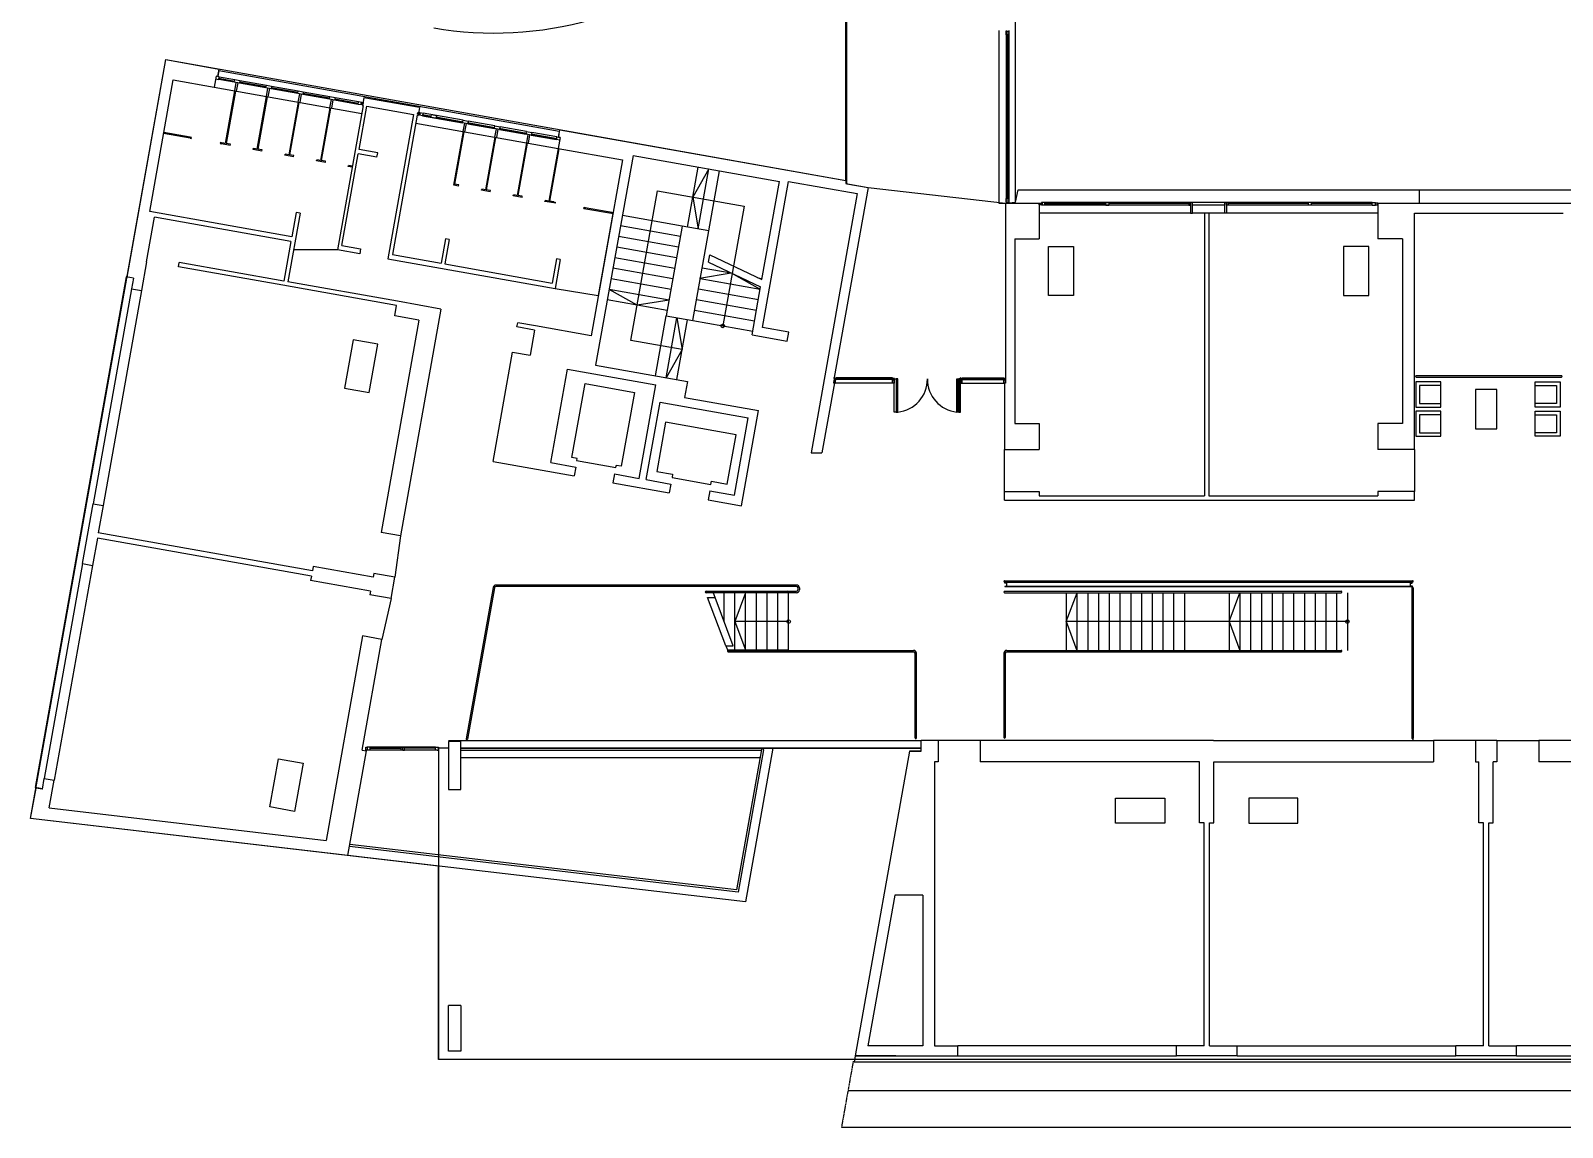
# Model space of a CAD drawing. Header units: millimetres. Extents: x -1314 to 8218, y -433 to 5637.
# Drawn here: x -1184 to 3093, y -213 to 2851 of the extents above; entities that cross this region are included whole.
import ezdxf

# ---------------------------------------------------------------- set-up
doc = ezdxf.new("R2010")
doc.units = ezdxf.units.MM
doc.header["$LTSCALE"] = 0.5
doc.linetypes.add('HIDDEN', pattern=[0.375, 0.25, -0.125])
doc.linetypes.add('HIDDEN2', pattern=[4.7625, 3.175, -1.5875])
for name, color, linetype in [('A_DOOR', 1, 'Continuous'), ('A_FURN', 8, 'Continuous'), ('A_GENR_LIFT', 1, 'Continuous'), ('A_HIDN_UP', 1, 'HIDDEN2'), ('A_LINE_LT', 8, 'Continuous'), ('A_MCUT_AL', 1, 'Continuous'), ('A_MCUT_GLAS', 1, 'Continuous'), ('A_MCUT_GLASS', 8, 'Continuous'), ('A_MCUT_STEL', 2, 'Continuous'), ('A_OPEN', 1, 'Continuous'), ('A_ROOF', 5, 'Continuous'), ('A_SEEN_LT', 1, 'Continuous'), ('A_SEEN_MD', 3, 'Continuous'), ('A_STRS_RAIL', 1, 'Continuous'), ('A_WALL_CRMC', 1, 'Continuous'), ('A_WALL_GLAS', 1, 'Continuous'), ('A_WALL_PRTN', 2, 'Continuous'), ('A_WALL_STON', 2, 'Continuous'), ('HATCH', 8, 'ZIGZAG')]:
    doc.layers.add(name, color=color, linetype=linetype)
doc.linetypes.add('ZIGZAG', pattern='A,0.00254,-5.08,[131,ltypeshp.shx,S=5.08,R=0,X=-5.08,Y=0],-10.16,[131,ltypeshp.shx,S=5.08,R=180,X=5.08,Y=0],-5.08', length=20.32254)

# ---------------------------------------------------------------- blocks, each defined once
blk = doc.blocks.new('table-t')
at = {"layer": 'A_FURN'}
blk.add_lwpolyline([(0, 70), (137, 70), (137, 0), (0, 0)], close=True, dxfattribs=at)
blk = doc.blocks.new('A$C7B9C5077')
at = {"layer": 'A_WALL_PRTN', "rotation": 90}
blk.add_blockref('table-t', (-4235.3, -4283.3), dxfattribs=at)
blk = doc.blocks.new('A$C465976B4')
at = {"layer": 'A_WALL_PRTN', "xscale": -1}
blk.add_blockref('table-t', (136, 573), dxfattribs=at)
blk = doc.blocks.new('Al-Stud150')
at = {"layer": 'A_MCUT_AL'}
for p, q in [((-12, 5), (-15, 5)), ((-15, 5), (-15, 4.5)), ((-12.5, 4.5), (-15, 4.5)), ((-12.5, 0.5), (-15, 0.5)), ((-15, 0.5), (-15, 0)), ((-12, 0), (-15, 0)), ((-12.5, 3.1), (-13, 3.1)), ((-13, 2.8), (-13, 3.1)), ((-12.5, 2.8), (-13, 2.8)), ((-13, 2.2), (-13, 2.8)), ((-12.5, 2.2), (-13, 2.2)), ((-13, 1.9), (-13, 2.2)), ((-12.5, 1.9), (-13, 1.9)), ((-12.5, 4.5), (-12.5, 0.5)), ((-12.5, 1.9), (-12.5, 3.1)), ((-12.5, 2.8), (-12.5, 2.8)), ((-12.5, 2.2), (-12.5, 2.2)), ((-12, 0), (-12, 5)), ((-12, 2.8), (-11.6, 2.7)), ((-12, 2.2), (-11.6, 2.3)), ((-10, 3.5), (-11.8, 3.5)), ((-11.8, 3), (-11.8, 3.5)), ((-10.5, 3), (-11.8, 3)), ((-11.8, 1.5), (-11.8, 2)), ((-10.5, 2), (-11.8, 2)), ((-10, 1.5), (-11.8, 1.5)), ((-11.6, 2.7), (-11.5, 2.7)), ((-11.6, 2.3), (-11.6, 2.7)), ((-11.6, 2.3), (-11.5, 2.3)), ((-11.5, 2.3), (-11.5, 2.7)), ((-10.5, 3), (-10.5, 2)), ((0, 5), (-10, 5)), ((-10, 1.5), (-10, 5)), ((-10, 1.5), (-10, 0)), ((-10, 0), (0, 0)), ((-9.5, 4.5), (-9.5, 0.5)), ((-0.5, 4.5), (-9.5, 4.5)), ((-9.5, 0.5), (-0.5, 0.5)), ((-0.5, 0.6), (-0.5, 4.5)), ((-0.5, 0.5), (-0.5, 4.5)), ((0, 0), (0, 5))]:
    blk.add_line(p, q, dxfattribs=at)
at = {"layer": 'A_MCUT_AL', "linetype": 'HIDDEN'}
for p, q in [((-12.5, 2.8), (-12, 2.8)), ((-12.5, 2.2), (-12, 2.2))]:
    blk.add_line(p, q, dxfattribs=at)
at = {"layer": 'A_MCUT_AL'}
for points in [[(-12, 3.8), (-12, 5), (-11.8, 5), (-11.8, 4.4), (-11.2, 4.4), (-11.2, 5), (-11, 5), (-10.8, 5), (-10.8, 4.4), (-10.2, 4.4), (-10.2, 5), (-10, 5), (-10, 3.8)], [(-12, 1.2), (-12, 0), (-11.8, 0), (-11.8, 0.6), (-11.2, 0.6), (-11.2, 0), (-11, 0), (-10.8, 0), (-10.8, 0.6), (-10.2, 0.6), (-10.2, 0), (-10, 0), (-10, 1.2)]]:
    blk.add_lwpolyline(points, close=True, dxfattribs=at)
for centre, radius, start, end in [((-12.6, 2.5), 0.509, 140.4059, 219.5941), ((-12.8, 3), 0.198, 130.875, 229.125), ((-12.8, 2), 0.198, 130.875, 229.125)]:
    blk.add_arc(centre, radius, start, end, dxfattribs=at)
blk = doc.blocks.new('amud1')
at = {"layer": 'A_WALL_PRTN'}
for p, q in [((-7.5, 28), (-85, 28)), ((-85, 0), (-85, 28)), ((85, 0), (-85, 0)), ((7.5, 28), (85, 28)), ((85, 0), (85, 28))]:
    blk.add_line(p, q, dxfattribs=at)
blk = doc.blocks.new('chair')
at = {"layer": 'A_FURN'}
for p, q in [((0, 25), (60, 25)), ((60, 25), (60, -25)), ((60, -25), (0, -25))]:
    blk.add_line(p, q, dxfattribs=at)
blk.add_lwpolyline([(0, -35), (0, 35), (70, 35), (70, -35)], close=True, dxfattribs=at)
blk = doc.blocks.new('AL-STUD1')
at = {"layer": 'A_SEEN_LT'}
for p, q in [((0, 0), (9, 0)), ((9, 0), (9, -8)), ((0, -8), (0, 0)), ((0, -8), (9, -8))]:
    blk.add_line(p, q, dxfattribs=at)
blk = doc.blocks.new('north door')
at = {"layer": 'A_WALL_PRTN'}
for p, q in [((4138, 1753), (4138, 1680.5)), ((4206.3, 1753), (4138, 1753)), ((4240, 1680.5), (4138, 1680.5)), ((4240, 1563.6), (4138, 1563.6)), ((4138, 1563.6), (4138, 1551)), ((4240, 1539), (4240, 1563.6))]:
    blk.add_line(p, q, dxfattribs=at)

msp = doc.modelspace()

# ---------------------------------------------------------------- linework, layer by layer
at = {"layer": 'A_DOOR'}
for p, q in [((-326.8, 2238.5), (-449.5, 2238.5)), ((280.6, 2130.3), (401, 2110.6)), ((1535, 1563.6), (1535, 1680.5)), ((2680, 1680.5), (2680, 1563.6)), ((-151.2, 1439.5), (-166.8, 1323.6)), ((-177.3, 1264.3), (-202.8, 1150.1)), ((1467, 868), (1350.1, 868)), ((2849.9, 868), (2733, 868)), ((2910.1, 868), (3027, 868))]:
    msp.add_line(p, q, dxfattribs=at)
for points in [[(1232.5, 1785.2), (1237.5, 1785.2), (1237.5, 1877.9), (1232.5, 1877.9)], [(1232.5, 1787.2), (1235.5, 1787.2), (1235.5, 1875.9), (1232.5, 1875.9)], [(1407.5, 1785.2), (1402.5, 1785.2), (1402.5, 1877.9), (1407.5, 1877.9)], [(1407.5, 1787.2), (1404.5, 1787.2), (1404.5, 1875.9), (1407.5, 1875.9)]]:
    msp.add_lwpolyline(points, dxfattribs=at)
for centre, start, end in [((1227.6, 1877), 276.1471, 0.5521), ((1412.4, 1877), 179.4479, 263.8529)]:
    msp.add_arc(centre, 92.4, start, end, dxfattribs=at)
at = {"layer": 'A_FURN'}
msp.add_lwpolyline([(2850, 1848.5), (2850, 1738.5), (2910, 1738.5), (2910, 1848.5)], close=True, dxfattribs=at)
at = {"layer": 'A_GENR_LIFT'}
for points in [[(341.3, 1649.6), (342.3, 1655.5), (327.5, 1658.1), (364.4, 1864.9), (502.2, 1840.3), (465.4, 1633.7), (450.6, 1636.4), (449.6, 1630.5)], [(715.4, 1583), (717, 1592), (761.3, 1584.1), (785.8, 1722), (588.9, 1757.1), (564.4, 1619.3), (608.7, 1611.4), (607.1, 1602.3), (715.4, 1583)], [(339.9, 1649.9), (449.7, 1630.3)]]:
    msp.add_lwpolyline(points, dxfattribs=at)
at = {"layer": 'A_HIDN_UP'}
for p, q in [((649.8, 1870.7), (649.8, 1870.7)), ((-44.5, 845), (-44.5, -23)), ((1113.8, -23), (-44.5, -23)), ((1112.9, -28), (1098.7, -108)), ((1098.2, -110.5), (1080, -213)), ((5275, -110.5), (1098.2, -110.5)), ((5275, -213), (1080, -213))]:
    msp.add_line(p, q, dxfattribs=at)
at = {"layer": 'A_LINE_LT'}
for p, q in [((492.4, 1985), (566.9, 2403.4)), ((566.9, 2403.4), (808.1, 2360.5)), ((808.1, 2360.5), (748.5, 2025.8)), ((635.2, 1959.6), (492.4, 1985)), ((1707.5, 1200), (1738, 1280.5)), ((2162.5, 1200), (2192.5, 1280.5)), ((932.5, 1200), (782.5, 1200)), ((1707.5, 1200), (1737.5, 1119.5)), ((2492.5, 1200), (1707.5, 1200)), ((2162.5, 1200), (2192.5, 1119.5))]:
    msp.add_line(p, q, dxfattribs=at)
for points in [[(709.8, 2464.3), (665.4, 2385.9), (680, 2297)], [(683.4, 2159.2), (772.4, 2173.9), (850.8, 2129.4)], [(598.9, 2098.1), (509.9, 2083.5), (431.5, 2127.9)], [(620.5, 2048.6), (635.2, 1959.6), (590.7, 1881.2)], [(812.5, 1280.5), (782.5, 1200), (812.5, 1121)]]:
    msp.add_lwpolyline(points, dxfattribs=at)
for centre in [(748.5, 2025.8), (932.5, 1200), (2492.5, 1200)]:
    msp.add_circle(centre, 5, dxfattribs=at)
at = {"layer": 'A_MCUT_AL'}
for points in [[(1640, 2364.5), (1632, 2364.5), (1632, 2369), (1640, 2369)], [(2570, 2364.5), (2578, 2364.5), (2578, 2369), (2570, 2369)]]:
    msp.add_lwpolyline(points, close=True, dxfattribs=at)
at = {"layer": 'A_MCUT_GLAS'}
for p, q in [((1094.2, 2423.3), (1094.2, 2993.7)), ((1093, 2423.5), (1093, 2992.7)), ((1543.5, 2838.9), (1543.5, 2382)), ((1543.9, 2838.9), (1543.9, 2382)), ((-614.8, 2709.1), (-658.1, 2716.8)), ((-658.1, 2716.5), (-614.8, 2708.8)), ((-600.6, 2706.2), (-526.2, 2693)), ((-526.2, 2693.4), (-600.5, 2706.6)), ((-437.6, 2677.6), (-511.9, 2690.8)), ((-511.9, 2690.5), (-437.6, 2677.2)), ((-348.9, 2661.8), (-423.3, 2675)), ((-423.3, 2674.7), (-349, 2661.4)), ((-269.2, 2647.6), (-334.7, 2659.2)), ((-334.7, 2658.9), (-269.3, 2647.2)), ((-90.1, 2615.3), (-64.7, 2610.8)), ((-64.7, 2611.2), (-90, 2615.7)), ((23.9, 2595.4), (-52.4, 2609)), ((-52.4, 2608.6), (23.9, 2595)), ((36.2, 2593.2), (112.5, 2579.6)), ((112.5, 2579.3), (36.2, 2592.8)), ((201.1, 2563.5), (124.8, 2577.1)), ((124.9, 2577.4), (201.2, 2563.8)), ((286.1, 2548.4), (213.4, 2561.3)), ((213.5, 2561.7), (286.2, 2548.7))]:
    msp.add_line(p, q, dxfattribs=at)
at = {"layer": 'A_MCUT_GLASS'}
for p, q in [((-236.5, 846.5), (-149.2, 846.5)), ((-236.5, 846.2), (-149.2, 846.2)), ((-53.5, 846.5), (-139.7, 846.5)), ((-53.5, 846.2), (-139.7, 846.2))]:
    msp.add_line(p, q, dxfattribs=at)
at = {"layer": 'A_MCUT_STEL'}
for p, q in [((-896.6, 2158.9), (-896.6, 2158.9)), ((-896.6, 2158.9), (-896.6, 2158.9)), ((-53.5, 840.9), (-53.5, 848.9)), ((-53.5, 848.9), (-44.5, 848.9)), ((-49, 840.9), (-53.5, 840.9)), ((-49, 840.9), (-44.5, 840.9)), ((-44.5, 848.9), (-44.5, 848.4)), ((-44.5, 847.1), (-44.5, 848.4)), ((-44.5, 841.4), (-44.5, 846)), ((-44.5, 841.4), (-44.5, 840.9))]:
    msp.add_line(p, q, dxfattribs=at)
at = {"layer": 'A_OPEN'}
for p, q in [((1095, 2423.1), (1095, 2994.4)), ((1092, 2431.8), (1092, 2991.9)), ((1539.7, 2850.9), (1539.7, 2382)), ((1547.7, 2843.9), (1539.7, 2843.9)), ((1547.7, 2850.9), (1547.7, 2382)), ((1547.7, 2377), (1539.7, 2377)), ((2562, 2371), (1648, 2371)), ((2055, 2363), (1648, 2363)), ((2150, 2363), (2060, 2363)), ((2562, 2363), (2155, 2363)), ((-901.8, 2129.8), (-1008.8, 1529.3)), ((1222.5, 1865.9), (1062.4, 1865.9)), ((1222.5, 1876.2), (1064.2, 1876.2)), ((1222.5, 1877.1), (1064.3, 1877.1)), ((1222.5, 1877.7), (1064.5, 1877.7)), ((1222.5, 1880.9), (1065, 1880.9)), ((1417.5, 1880.9), (1533, 1880.9)), ((1417.5, 1877.7), (1533, 1877.7)), ((1417.5, 1877.1), (1533, 1877.1)), ((1417.5, 1876.8), (1533, 1876.8)), ((1417.5, 1876.2), (1533, 1876.2)), ((1417.5, 1865.9), (1533, 1865.9)), ((-1038.6, 1361.9), (-1145.6, 761.4)), ((17.5, 847.1), (1302.5, 847.1)), ((17.5, 846), (1302.5, 846)), ((1405, -13), (2015, -13)), ((2185, -13), (2795, -13)), ((2965, -13), (3575, -13))]:
    msp.add_line(p, q, dxfattribs=at)
for points in [[(1547.7, 2848.9), (1547.7, 2838.9), (1539.7, 2838.9), (1539.7, 2848.9)], [(1539.7, 2848.9), (1547.7, 2848.9)], [(-738.5, 2550.2), (-735.2, 2549.6), (-734.7, 2552.5), (-738, 2553.1), (-738.5, 2550.2)], [(-654.5, 2535.2), (-651.2, 2534.6), (-650.7, 2537.6), (-654, 2538.1), (-654.5, 2535.2)], [(280.3, 2368.7), (277, 2369.3), (277.5, 2372.2), (280.8, 2371.6), (280.3, 2368.7)], [(364.3, 2353.7), (361, 2354.3), (361.5, 2357.3), (364.8, 2356.7), (364.3, 2353.7)], [(1547.7, 2382), (1539.7, 2382)], [(1547.7, 2382), (1547.7, 2372), (1539.7, 2372), (1539.7, 2382)], [(2060, 2363), (2060, 2371), (2055, 2371), (2055, 2363)], [(2055, 2363), (2055, 2363), (2055, 2341), (2060, 2341), (2060, 2363)], [(2150, 2363), (2150, 2371), (2155, 2371), (2155, 2363)], [(2155, 2363), (2155, 2363), (2155, 2341), (2150, 2341), (2150, 2363)], [(-17.5, 846), (-46.1, 846), (-46.1, 847.1), (-17.5, 847.1)]]:
    msp.add_lwpolyline(points, dxfattribs=at)
for points in [[(2050, 2363), (2055, 2363), (2055, 2371), (2050, 2371)], [(2160, 2363), (2155, 2363), (2155, 2371), (2160, 2371)], [(1227.5, 1877.9), (1232.5, 1877.9), (1232.5, 1785.2), (1227.5, 1785.2)], [(1412.5, 1877.9), (1407.5, 1877.9), (1407.5, 1785.2), (1412.5, 1785.2)]]:
    msp.add_lwpolyline(points, close=True, dxfattribs=at)
at = {"layer": 'A_ROOF'}
for p, q in [((-1183.7, 650), (-806.1, 2769.9)), ((-806.1, 2769.9), (1092, 2431.8)), ((1092, 2431.8), (1095, 2423.1)), ((1095, 2423.1), (1154.6, 2412.5)), ((1154.6, 2412.5), (1538, 2369)), ((1565.7, 2371.5), (1573, 2406)), ((1573, 2406), (6215, 2406)), ((1538, 2369), (1565.7, 2371.5)), ((-44.5, 516.9), (-1183.7, 650)), ((-44.5, -23), (-44.5, 516.9)), ((5579.4, -23), (-44.5, -23))]:
    msp.add_line(p, q, dxfattribs=at)
at = {"layer": 'A_SEEN_LT'}
for p, q in [((-615.2, 2706.4), (-658.6, 2714.2)), ((-657.2, 2722), (-613.8, 2714.3)), ((-526.6, 2690.7), (-601, 2703.9)), ((-599.6, 2711.8), (-525.2, 2698.5)), ((-511, 2696), (-436.6, 2682.7)), ((-438, 2674.9), (-512.4, 2688.1)), ((-349.4, 2659.1), (-423.8, 2672.3)), ((-422.4, 2680.2), (-348, 2667)), ((-269.7, 2644.9), (-335.2, 2656.5)), ((-333.7, 2664.4), (-268.3, 2652.8)), ((-255.1, 2641.3), (-326.8, 2238.5)), ((-266.8, 2518.4), (-245.2, 2639.5)), ((-114.3, 2616.2), (-186, 2213.4)), ((-104.4, 2614.5), (-173.8, 2225.2)), ((-89.5, 2612.8), (22.5, 2592.9)), ((23.9, 2600.7), (-88.1, 2620.7)), ((36.8, 2590.3), (111.1, 2577.1)), ((112.5, 2585), (38.2, 2598.2)), ((125.4, 2574.6), (199.7, 2561.3)), ((201.1, 2569.2), (126.8, 2582.4)), ((285.5, 2554.2), (215.4, 2566.7)), ((214, 2558.8), (284.1, 2546.3)), ((-314.6, 2250.2), (-268.9, 2506.6)), ((-216.7, 2497.3), (-268.9, 2506.6)), ((-214.6, 2509.1), (-266.8, 2518.4)), ((-216.7, 2497.3), (-214.6, 2509.1)), ((650.5, 2302.2), (680.3, 2469.6)), ((680, 2297), (709.8, 2464.3)), ((709.6, 2291.7), (739.4, 2459.1)), ((981.5, 2421), (981.5, 2421)), ((1573, 2406), (2693, 2406)), ((2693, 2406), (2693, 2371)), ((1648, 2368.6), (1818, 2368.6)), ((1648, 2368.3), (1818, 2368.3)), ((1818, 2368.6), (1763.5, 2368.6)), ((1818, 2368.3), (1763.5, 2368.3)), ((2050, 2368.6), (1827, 2368.6)), ((2050, 2368.3), (1827, 2368.3)), ((2383, 2368.6), (2160, 2368.6)), ((2383, 2368.3), (2160, 2368.3)), ((2562, 2368.6), (2392, 2368.6)), ((2562, 2368.3), (2392, 2368.3)), ((-454.1, 2275.1), (-851.1, 2345.8)), ((-454.1, 2275.1), (-851.1, 2345.8)), ((-457.5, 2261.7), (-837.8, 2329.5)), ((-431.2, 2341), (-465.4, 2149)), ((-431.2, 2341), (-465.4, 2149)), ((-442.1, 2343), (-454.1, 2275.1)), ((-431.2, 2341), (-442.1, 2343)), ((635.7, 2304.9), (468.4, 2334.7)), ((-25.8, 2268.8), (-37.9, 2201)), ((-15, 2266.9), (-27.1, 2199)), ((-15, 2266.9), (-25.8, 2268.8)), ((625.2, 2245.8), (457.8, 2275.6)), ((630.5, 2275.3), (463.1, 2305.1)), ((635.7, 2304.9), (591, 2053.8)), ((709.6, 2291.7), (635.7, 2304.9)), ((664.8, 2040.7), (709.6, 2291.7)), ((-457.5, 2261.7), (-477.2, 2151.1)), ((-264.8, 2227.4), (-326.8, 2238.5)), ((-314.6, 2250.2), (-262.4, 2240.9)), ((-262.4, 2240.9), (-264.8, 2227.4)), ((-173.8, 2225.2), (-37.9, 2201)), ((619.9, 2216.3), (452.6, 2246.1)), ((-771, 2191.3), (-768.9, 2203.1)), ((-479.3, 2139.3), (-771, 2191.3)), ((-477.2, 2151.1), (-768.9, 2203.1)), ((-186, 2213.4), (280.6, 2130.3)), ((-27.1, 2199), (272.2, 2145.7)), ((284.3, 2213.6), (272.2, 2145.7)), ((295.1, 2211.6), (280.6, 2130.3)), ((295.1, 2211.6), (284.3, 2213.6)), ((609.4, 2157.2), (442, 2187)), ((614.7, 2186.7), (447.3, 2216.5)), ((691.1, 2188.3), (772.4, 2173.9)), ((-161.8, 2082.7), (-479.3, 2139.3)), ((-159.7, 2094.6), (-465.4, 2149)), ((604.2, 2127.6), (436.8, 2157.5)), ((685.9, 2158.8), (853.3, 2129)), ((593.6, 2068.6), (426.3, 2098.4)), ((598.9, 2098.1), (431.5, 2127.9)), ((675.4, 2099.7), (842.7, 2069.9)), ((680.6, 2129.3), (848, 2099.5)), ((561.2, 1886.4), (591, 2053.8)), ((591, 2053.8), (664.8, 2040.7)), ((670.1, 2070.2), (837.5, 2040.4)), ((174.1, 2022.9), (176.2, 2034.7)), ((174.1, 2022.9), (176.2, 2034.7)), ((223.4, 2014.1), (174.1, 2022.9)), ((225.5, 2025.9), (176.2, 2034.7)), ((590.7, 1881.2), (620.5, 2048.6)), ((620.3, 1875.9), (650.1, 2043.3)), ((664.8, 2040.7), (832.2, 2010.8)), ((2685, 1887), (3090, 1887)), ((2685, 1883), (3090, 1883)), ((107.4, 1295.4), (32.1, 872.6)), ((111.3, 1294.7), (36, 871.9)), ((954.6, 1302), (115.2, 1302)), ((954.6, 1298), (115.2, 1298)), ((701.9, 1284.5), (954.5, 1284.5)), ((958.5, 1294), (958.5, 1288.5)), ((962.5, 1294), (962.5, 1288.5)), ((954.5, 1280.5), (701.9, 1280.5)), ((727, 1267.5), (722.6, 1279)), ((752.5, 1200), (752.5, 1280.5)), ((782.5, 1121), (782.5, 1280.5)), ((812.5, 1121), (812.5, 1280.5)), ((842.5, 1121), (842.5, 1280.5)), ((872.5, 1121), (872.5, 1280.5)), ((902.5, 1121), (902.5, 1280.5)), ((932.5, 1121), (932.5, 1280.5)), ((1707.5, 1280.5), (1707.5, 1119.5)), ((1737.5, 1280.5), (1737.5, 1119.5)), ((1767.5, 1280.5), (1767.5, 1119.5)), ((1797.5, 1280.5), (1797.5, 1119.5)), ((1827.5, 1280.5), (1827.5, 1119.5)), ((1857.5, 1280.5), (1857.5, 1119.5)), ((1887.5, 1280.5), (1887.5, 1119.5)), ((1917.5, 1280.5), (1917.5, 1119.5)), ((1947.5, 1280.5), (1947.5, 1119.5)), ((1977.5, 1280.5), (1977.5, 1119.5)), ((2007.5, 1280.5), (2007.5, 1119.5)), ((2037.5, 1280.5), (2037.5, 1119.5)), ((2162.5, 1280.5), (2162.5, 1119.5)), ((2192.5, 1280.5), (2192.5, 1119.5)), ((2222.5, 1280.5), (2222.5, 1119.5)), ((2252.5, 1280.5), (2252.5, 1119.5)), ((2282.5, 1280.5), (2282.5, 1119.5)), ((2312.5, 1280.5), (2312.5, 1119.5)), ((2342.5, 1280.5), (2342.5, 1119.5)), ((2372.5, 1280.5), (2372.5, 1119.5)), ((2402.5, 1280.5), (2402.5, 1119.5)), ((2432.5, 1280.5), (2432.5, 1119.5)), ((2462.5, 1280.5), (2462.5, 1119.5)), ((2492.5, 1280.5), (2492.5, 1119.5)), ((757.3, 1132.5), (761.7, 1121)), ((761.7, 1121), (932.5, 1121)), ((763.7, 1119.5), (1281.5, 1119.5)), ((763.7, 1115.5), (1281.5, 1115.5)), ((-235.5, 848.9), (-244.5, 848.9)), ((-244.5, 848.9), (-244.5, 840.9)), ((-235.5, 840.9), (-244.5, 840.9)), ((-53.5, 848.9), (-235.5, 848.9)), ((-235.5, 840.9), (-235.5, 848.9)), ((-149.2, 840.9), (-235.5, 840.9)), ((-149.2, 840.9), (-149.2, 847.9)), ((-147.1, 847.9), (-149.2, 847.9)), ((-144.7, 840.9), (-149.2, 840.9)), ((-144.7, 840.9), (-144.7, 847.9)), ((-144.2, 840.9), (-144.2, 847.9)), ((-144.2, 840.9), (-139.7, 840.9)), ((-141.9, 847.9), (-139.7, 847.9)), ((-139.7, 840.9), (-139.7, 847.9)), ((-53.5, 840.9), (-139.7, 840.9)), ((856.7, 842.8), (786.9, 450.9)), ((862.7, 841.7), (791.9, 444.3)), ((888.8, 846), (812.3, 416.7)), ((1301.5, 838), (1280.2, 838)), ((791.9, 444.3), (-293.8, 571.2)), ((786.9, 450.9), (-292.8, 577.1)), ((812.3, 416.7), (-298.2, 546.6)), ((1231.6, -13), (1120.7, -13))]:
    msp.add_line(p, q, dxfattribs=at)
for points in [[(-667.4, 2715.7), (-658.6, 2714.2), (-657.2, 2722), (-666, 2723.6)], [(-147.1, 847.9), (-144.7, 847.9)], [(-141.9, 847.9), (-144.2, 847.9)]]:
    msp.add_lwpolyline(points, dxfattribs=at)
for points in [[(-613.8, 2714.3), (-599.6, 2711.8), (-601, 2703.9), (-615.2, 2706.4)], [(-525.2, 2698.5), (-511, 2696), (-512.4, 2688.1), (-526.6, 2690.7)], [(-436.6, 2682.7), (-422.4, 2680.2), (-423.8, 2672.3), (-438, 2674.9)], [(-348, 2667), (-333.7, 2664.4), (-335.2, 2656.5), (-349.4, 2659.1)], [(-268.3, 2652.8), (-259.4, 2651.2), (-260.8, 2643.3), (-269.7, 2644.9)], [(-260.7, 2649.9), (-261.5, 2645.5), (-255.1, 2644.3), (-254.3, 2648.7)], [(-102.6, 2621.7), (-96.2, 2620.6), (-97, 2616.2), (-103.4, 2617.3)], [(-97, 2622.3), (-88.1, 2620.7), (-89.5, 2612.8), (-98.4, 2614.4)], [(-64.7, 2616.5), (-50.5, 2614), (-51.9, 2606.1), (-66.1, 2608.6)], [(23.9, 2600.7), (38.2, 2598.2), (36.8, 2590.3), (22.5, 2592.9)], [(112.5, 2585), (126.8, 2582.4), (125.4, 2574.6), (111.1, 2577.1)], [(201.1, 2569.2), (215.4, 2566.7), (214, 2558.8), (199.7, 2561.3)], [(285.5, 2554.2), (294.4, 2552.6), (293, 2544.7), (284.1, 2546.3)], [(-247.4, 848.9), (-244.5, 848.9), (-244.5, 840.9), (-247.4, 840.9)]]:
    msp.add_lwpolyline(points, close=True, dxfattribs=at)
for centre, radius, start, end in [((2685, 1885), 2, 90, 270), ((3090, 1885), 2, 270, 90), ((115.2, 1294), 8, 90, 169.9009), ((115.2, 1294), 4, 90, 169.9009), ((701.9, 1282.5), 2, 90, 270), ((930.5, 1282.5), 2, 270, 90), ((954.5, 1294), 8, 0, 90), ((954.5, 1294), 4, 0, 90), ((954.5, 1288.5), 4, 270, 0), ((954.5, 1288.5), 8, 270, 0), ((763.7, 1117.5), 2, 90, 270), ((1281.5, 1111.5), 8, 360, 90), ((1281.5, 1111.5), 4, 360, 90), ((34, 872.2), 2, 169.9009, 349.9009), ((1535.5, 876.3), 2, 180, 0), ((859.7, 842.3), 3, 349.9, 169.9)]:
    msp.add_arc(centre, radius, start, end, dxfattribs=at)
at = {"layer": 'A_SEEN_MD'}
for p, q in [((1565.7, 2371.5), (1565.7, 4720.3)), ((-658.3, 2738.5), (-660.9, 2723.7)), ((292.3, 2569.2), (-658.3, 2738.5)), ((-671.5, 2692.6), (-259, 2619.1)), ((-108.4, 2592.3), (288.9, 2521.5)), ((292.3, 2569.2), (289.6, 2554.4)), ((2055, 2341), (1632, 2341)), ((2150, 2341), (2060, 2341)), ((-917.3, 2162.6), (-1171.4, 736)), ((-896.6, 2158.9), (-917.3, 2162.6)), ((846.9, 2160.6), (858.5, 2158.5)), ((-874.2, 2124.9), (-981.2, 1524.4)), ((-1011, 1357), (-1118, 756.5)), ((1977.5, 1130.4), (1977.5, 1130.4)), ((1302.5, 866.5), (-17.5, 866.5)), ((2675, 872.5), (2675, 868)), ((17.5, 840.6), (856.3, 840.5)), ((17.5, 820.1), (852.7, 820)), ((1301.5, 838), (1270.2, 838)), ((-1150.7, 732.3), (-1171.4, 736)), ((2015, 15), (1405, 15)), ((2185, 15), (2795, 15)), ((3575, 15), (2965, 15)), ((1118.6, -13), (1115.4, -31)), ((5280, -31), (1115.4, -31))]:
    msp.add_line(p, q, dxfattribs=at)
for points in [[(1519.7, 2850.9), (1519.7, 2369), (1540, 2369)], [(2578, 2341), (2155, 2341)]]:
    msp.add_lwpolyline(points, dxfattribs=at)
at = {"layer": 'A_STRS_RAIL'}
for p, q in [((1535.5, 1314), (2674.5, 1314)), ((1535.5, 1310), (2674.5, 1310)), ((1535.5, 1284.5), (2475.5, 1284.5)), ((1536.5, 1307), (1536.5, 1310)), ((1536.5, 1299), (2675, 1299)), ((1536.5, 1299), (1536.5, 1298)), ((1536.5, 1298), (2675, 1298)), ((2672.5, 1294), (2672.5, 874.5)), ((2673.5, 1307), (2673.5, 1310)), ((2676.5, 1294), (2676.5, 874.5)), ((1535.5, 1280.5), (2475.5, 1280.5)), ((1541.5, 1119.5), (2475.5, 1119.5)), ((1541.5, 1115.5), (2475.5, 1115.5)), ((1285.5, 875), (1285.5, 1111.5)), ((1289.5, 875), (1289.5, 1111.5)), ((1533.5, 1111.5), (1533.5, 876.3)), ((1537.5, 1111.5), (1537.5, 876.3))]:
    msp.add_line(p, q, dxfattribs=at)
for points in [[(1536.5, 1299), (1541.5, 1299), (1541.5, 1307), (1536.5, 1307)], [(2673.5, 1299), (2668.5, 1299), (2668.5, 1307), (2673.5, 1307)]]:
    msp.add_lwpolyline(points, dxfattribs=at)
for centre, radius, start, end in [((1535.5, 1312), 2, 90, 270), ((1535.5, 1282.5), 2, 90, 270), ((2475.5, 1282.5), 2, 270, 90), ((2674.5, 1294), 2, 0, 180), ((2674.5, 1312), 2, 270, 90), ((1541.5, 1111.5), 8, 90, 180), ((1541.5, 1111.5), 4, 90, 180), ((2475.5, 1117.5), 2, 270, 90), ((1287.5, 875), 2, 180, 0), ((2674.5, 874.5), 2, 180, 0)]:
    msp.add_arc(centre, radius, start, end, dxfattribs=at)
at = {"layer": 'A_WALL_CRMC'}
msp.add_line((441.9, 2339.9), (401, 2110.6), dxfattribs=at)
at = {"layer": 'A_WALL_GLAS'}
for p, q in [((-610.6, 2705.6), (-614.7, 2682.5)), ((-605.6, 2704.7), (-609.8, 2681.6)), ((-639.8, 2535.6), (-613.7, 2682.3)), ((-636.9, 2535.1), (-610.7, 2681.8)), ((-551.2, 2519.8), (-525.1, 2666.5)), ((-548.3, 2519.3), (-522.1, 2666)), ((-522, 2689.8), (-526.1, 2666.7)), ((-517, 2688.9), (-521.2, 2665.8)), ((-433.4, 2674), (-437.5, 2650.9)), ((-428.4, 2673.2), (-432.5, 2650)), ((-344.8, 2658.3), (-348.9, 2635.1)), ((-339.8, 2657.4), (-343.9, 2634.3)), ((-462.1, 2504), (-436, 2650.7)), ((-460.2, 2503.6), (-434, 2650.3)), ((-373.5, 2488.2), (-347.4, 2634.9)), ((-371.6, 2487.8), (-345.4, 2634.5)), ((-738, 2553.1), (-811.9, 2566.3)), ((-2.1, 2419.1), (24.5, 2568.6)), ((0.3, 2421.6), (26.5, 2568.3)), ((27.2, 2592), (23, 2568.9)), ((32.1, 2591.2), (28, 2568)), ((115.8, 2576.3), (111.6, 2553.1)), ((120.7, 2575.4), (116.6, 2552.3)), ((-738.5, 2550.2), (-812.4, 2563.3)), ((-738.5, 2550.2), (-738, 2553.1)), ((-651.2, 2534.6), (-650.7, 2537.6)), ((-626.6, 2530.2), (-651.2, 2534.6)), ((-626, 2533.2), (-650.7, 2537.6)), ((-626.6, 2530.2), (-626, 2533.2)), ((87, 2406.2), (113.1, 2552.8)), ((89, 2405.8), (115.1, 2552.5)), ((175.6, 2390.4), (201.7, 2537.1)), ((177.6, 2390), (203.7, 2536.7)), ((204.4, 2560.5), (200.3, 2537.4)), ((209.3, 2559.6), (205.2, 2536.5)), ((-562.6, 2518.8), (-562.1, 2521.8)), ((-538, 2514.4), (-562.6, 2518.8)), ((-537.4, 2517.4), (-562.1, 2521.8)), ((-538, 2514.4), (-537.4, 2517.4)), ((-474, 2503), (-473.4, 2506)), ((-449.4, 2498.6), (-474, 2503)), ((-448.8, 2501.6), (-473.4, 2506)), ((-449.4, 2498.6), (-448.8, 2501.6)), ((-385.4, 2487.3), (-384.8, 2490.2)), ((-360.8, 2482.9), (-385.4, 2487.2)), ((-360.2, 2485.8), (-384.8, 2490.2)), ((-360.8, 2482.9), (-360.2, 2485.8)), ((264.2, 2374.6), (290.3, 2521.3)), ((266.2, 2374.2), (292.3, 2520.9)), ((-296.8, 2471.5), (-296.2, 2474.4)), ((-285.7, 2469.5), (-296.8, 2471.5)), ((-285.2, 2472.4), (-296.2, 2474.4)), ((11.1, 2416.6), (-2.1, 2419)), ((11.7, 2419.6), (-1.6, 2421.9)), ((11.1, 2416.6), (11.7, 2419.6)), ((75.1, 2405.2), (75.7, 2408.2)), ((99.7, 2400.8), (75.1, 2405.2)), ((100.3, 2403.8), (75.7, 2408.2)), ((99.7, 2400.8), (100.3, 2403.8)), ((163.7, 2389.4), (164.3, 2392.4)), ((188.4, 2385.1), (163.7, 2389.4)), ((188.9, 2388), (164.3, 2392.4)), ((188.4, 2385.1), (188.9, 2388)), ((252.3, 2373.7), (252.9, 2376.6)), ((277, 2369.3), (252.3, 2373.7)), ((277.5, 2372.2), (252.9, 2376.6)), ((277, 2369.3), (277.5, 2372.2)), ((361, 2354.3), (443.8, 2339.6)), ((364.3, 2353.7), (364.8, 2356.7)), ((364.8, 2356.7), (444.4, 2342.5))]:
    msp.add_line(p, q, dxfattribs=at)
at = {"layer": 'A_WALL_PRTN'}
for p, q in [((-851.1, 2345.8), (-785.7, 2713)), ((-785.7, 2713), (-671.5, 2692.6)), ((-666, 2723.6), (-671.5, 2692.6)), ((-253.7, 2663.4), (-257.5, 2641.7)), ((-98.1, 2635.7), (-253.7, 2663.4)), ((-257.5, 2641.7), (-255.1, 2641.3)), ((-245.2, 2639.5), (-114.3, 2616.2)), ((-104.4, 2614.5), (-102, 2614)), ((-98.1, 2635.7), (-102, 2614)), ((294.4, 2552.6), (288.9, 2521.5)), ((288.9, 2521.5), (468.5, 2489.5)), ((468.5, 2489.5), (381, 1998.2)), ((498.2, 2502), (393.8, 1916.3)), ((498.2, 2502), (906.7, 2429.3)), ((857.9, 2155.3), (906.7, 2429.3)), ((859.5, 2021.2), (932.2, 2429.8)), ((932.2, 2429.8), (1124.2, 2395.6)), ((1124.2, 2395.6), (995.1, 1671)), ((1538, 2369), (1538, 1865.9)), ((1540, 2369), (1632, 2369)), ((1632, 2369), (1632, 2269)), ((2578, 2369), (3192, 2369)), ((2578, 2369), (2578, 2269)), ((-859.9, 2205.2), (-837.8, 2329.5)), ((2094, 2341), (2094, 1551)), ((2106, 2341), (2106, 1551)), ((2680, 2340.7), (3095, 2340.7)), ((2680, 1680.5), (2680, 2340.7)), ((1563.8, 2269), (1563.8, 1753)), ((1563.8, 2269), (1632, 2269)), ((2646.3, 2269), (2578, 2269)), ((2646.3, 2269), (2646.3, 1753)), ((709.2, 2203.9), (712.8, 2224.3)), ((712.8, 2224.3), (857.9, 2155.3)), ((-859.9, 2205.2), (-874.2, 2124.9)), ((709.2, 2203.9), (854.3, 2134.9)), ((-896.5, 2159.4), (-906.4, 2161.1)), ((-896.5, 2159.4), (-901.8, 2129.8)), ((-901.8, 2129.8), (-874.2, 2124.9)), ((830.5, 2001), (854.3, 2134.9)), ((-166.9, 2054.3), (-161.8, 2082.7)), ((-99.7, 2042.3), (-166.9, 2054.3)), ((-38.4, 2072.9), (-159.7, 2094.6)), ((-38.4, 2072.9), (-151.2, 1439.5)), ((-99.7, 2042.3), (-205.4, 1449.2)), ((223.4, 2014.1), (210.8, 1943.8)), ((381, 1998.2), (225.5, 2025.9)), ((933.3, 2008.1), (859.5, 2021.2)), ((830.5, 2001), (928.9, 1983.5)), ((928.9, 1983.5), (933.3, 2008.1)), ((107.2, 1647.4), (161.6, 1952.5)), ((161.6, 1952.5), (210.8, 1943.8)), ((269.1, 1643.9), (315.6, 1904.8)), ((315.6, 1904.8), (561.7, 1861)), ((393.8, 1916.3), (649.8, 1870.7)), ((515.3, 1600.1), (561.7, 1861)), ((649.8, 1870.7), (641.9, 1826.4)), ((1060.4, 1866.5), (1025.6, 1671)), ((1535, 1865.9), (1535, 1680.5)), ((535, 1596.6), (573.5, 1813.1)), ((573.5, 1813.1), (819.7, 1769.3)), ((641.9, 1826.4), (848.7, 1789.5)), ((781.1, 1552.7), (819.7, 1769.3)), ((801.3, 1523.7), (848.7, 1789.5)), ((1563.8, 1753), (1632, 1753)), ((1632, 1753), (1632, 1680.5)), ((995.1, 1671), (1025.6, 1671)), ((1535, 1680.5), (1632, 1680.5)), ((107.2, 1647.4), (333.7, 1607)), ((269.1, 1643.9), (338, 1631.6)), ((338, 1631.6), (333.7, 1607)), ((446.3, 1612.3), (442, 1587.7)), ((442, 1587.7), (599.5, 1559.7)), ((446.3, 1612.3), (515.3, 1600.1)), ((535, 1596.6), (603.9, 1584.3)), ((603.9, 1584.3), (599.5, 1559.7)), ((712.2, 1565), (707.8, 1540.4)), ((707.8, 1540.4), (801.3, 1523.7)), ((712.2, 1565), (781.1, 1552.7)), ((1535, 1563.6), (1632, 1563.6)), ((1535, 1539), (1535, 1563.6)), ((1632, 1563.6), (1632, 1551)), ((1632, 1551), (2094, 1551)), ((2106, 1551), (2578, 1551)), ((-1038.6, 1361.9), (-1008.8, 1529.3)), ((-1008.8, 1529.3), (-981.2, 1524.4)), ((-981.2, 1524.4), (-994.8, 1448.1)), ((1535, 1539), (2680, 1539)), ((-997.4, 1433.3), (-1011, 1357)), ((-399.8, 1326.9), (-997.4, 1433.3)), ((-397.2, 1341.6), (-994.8, 1448.1)), ((-151.2, 1439.5), (-205.4, 1449.2)), ((-1038.6, 1361.9), (-1011, 1357)), ((-399.8, 1326.9), (-402, 1314.6)), ((-395, 1353.9), (-397.2, 1341.6)), ((-227.6, 1324.1), (-395, 1353.9)), ((-225.9, 1334.1), (-227.6, 1324.1)), ((-166.8, 1323.6), (-225.9, 1334.1)), ((-234.6, 1284.8), (-402, 1314.6)), ((-234.6, 1284.8), (-236.4, 1274.8)), ((-177.3, 1264.3), (-166.8, 1323.6)), ((-177.3, 1264.3), (-236.4, 1274.8)), ((706.2, 1267.5), (727, 1267.5)), ((757.3, 1132.5), (706.2, 1267.5)), ((778, 1132.5), (727, 1267.5)), ((-256.9, 1159.7), (-358.6, 588.6)), ((-202.8, 1150.1), (-256.9, 1159.7)), ((-257.9, 840.8), (-202.8, 1150.1)), ((757.3, 1132.5), (778, 1132.5)), ((17.5, 865), (-17.5, 865)), ((-17.5, 865), (-17.5, 731)), ((17.5, 731), (17.5, 865)), ((1350.1, 868), (1302.5, 868)), ((1302.5, 838), (1302.5, 868)), ((1350.1, 868), (1350.1, 808)), ((2081.5, 868), (1467, 868)), ((1467, 868), (1467, 808)), ((2081.5, 868), (2081.5, 868)), ((2118.5, 868), (2081.5, 868)), ((2118.5, 868), (2733, 868)), ((2118.5, 868), (2118.5, 868)), ((2733, 868), (2733, 808)), ((2910.1, 868), (2849.9, 868)), ((2849.9, 868), (2849.9, 808)), ((2910.1, 868), (2910.1, 808)), ((3641.5, 868), (3027, 868)), ((3027, 868), (3027, 808)), ((-298.2, 546.6), (-246.2, 838.7)), ((-257.9, 840.8), (-246.2, 838.7)), ((1270.2, 838), (1118.6, -13)), ((1270.2, 838), (1302.5, 838)), ((1340, 808), (1340, 15)), ((1350.1, 808), (1340, 808)), ((2080, 808), (1467, 808)), ((2077.5, 808), (1477.5, 808)), ((2080, 638), (2080, 808)), ((2120, 808), (2733, 808)), ((2120, 638), (2120, 808)), ((2849.9, 808), (2860, 808)), ((2860, 638), (2860, 808)), ((2900, 638), (2900, 808)), ((2910.1, 808), (2900, 808)), ((3640, 808), (3027, 808)), ((-1183.7, 650), (-1168.5, 735)), ((-1183.7, 650), (-1168.5, 735)), ((-1150.8, 731.9), (-1145.6, 761.4)), ((-1145.6, 761.4), (-1118, 756.5)), ((-1131.8, 679.2), (-1118, 756.5)), ((-17.5, 731), (17.5, 731)), ((-298.2, 546.6), (-1183.7, 650)), ((-1131.8, 679.2), (-358.6, 588.8)), ((2092.5, 638), (2080, 638)), ((2092.5, 15), (2092.5, 638)), ((2107.5, 638), (2120, 638)), ((2107.5, 15), (2107.5, 638)), ((2872.5, 638), (2860, 638)), ((2872.5, 15), (2872.5, 638)), ((2887.5, 15), (2887.5, 638)), ((2887.5, 638), (2900, 638)), ((1229, 435.8), (1154.1, 15)), ((1307.5, 435.8), (1229, 435.8)), ((1307.5, 435.8), (1307.5, 15)), ((-17.5, 0), (-17.5, 127)), ((17.5, 127), (-17.5, 127)), ((17.5, 127), (17.5, 0)), ((17.5, 0), (-17.5, 0)), ((1307.5, 15), (1154.1, 15)), ((1340, 15), (1405, 15)), ((1405, -13), (1405, 15)), ((1118.6, -13), (1405, -13))]:
    msp.add_line(p, q, dxfattribs=at)
for points in [[(-906.4, 2161.1), (-914.3, 2162.5), (-806.1, 2769.9), (-658.4, 2743.6), (-662.1, 2722.9), (-666, 2723.6)], [(294.4, 2552.6), (290.4, 2553.3), (294.1, 2574), (1092, 2431.8), (1092, 2423.7), (1154.6, 2412.5), (1060.1, 1881.8)]]:
    msp.add_lwpolyline(points, dxfattribs=at)
msp.add_ellipse((152, 4040), major_axis=(220.7, 1179.5), ratio=0.897978, start_param=3.151264, end_param=3.97129, dxfattribs=at)
at = {"layer": 'A_WALL_STON'}
for p in [(-1151.8, 732), (-1150.8, 731.9)]:
    msp.add_line(p, (-1168.5, 735), dxfattribs=at)

# ---------------------------------------------------------------- block references
at = {"rotation": 4.469109083e-07}
msp.add_blockref('AL-STUD1', (1818, 2371), dxfattribs=at)
at = {"xscale": -1}
msp.add_blockref('AL-STUD1', (2392, 2371), dxfattribs=at)
for name, p in [('north door', (-1560, 0)), ('amud1', (2100, -13)), ('amud1', (2880, -13))]:
    msp.add_blockref(name, p)
at = {"layer": 'A_FURN'}
for name, p in [('A$C7B9C5077', (5963.3, 6394)), ('chair', (3016.5, 1834.4)), ('chair', (3016.5, 1752.5)), ('A$C465976B4', (2218.5, 63.8))]:
    msp.add_blockref(name, p, dxfattribs=at)
at = {"layer": 'A_FURN', "xscale": -1, "rotation": 359.9999999998567}
msp.add_blockref('A$C7B9C5077', (-1753.3, 6394), dxfattribs=at)
at = {"layer": 'A_FURN', "xscale": -1}
for name, p in [('chair', (2753.5, 1834.4)), ('chair', (2753.5, 1752.5)), ('A$C465976B4', (1981.5, 63.8))]:
    msp.add_blockref(name, p, dxfattribs=at)
at = {"layer": 'A_MCUT_AL'}
for p, rotation in [((1057.5, 1867), 259.8999771648016), ((1412.5, 1865.9), 269.9999987443003)]:
    msp.add_blockref('Al-Stud150', p, dxfattribs=dict(at, rotation=rotation))
at = {"layer": 'A_MCUT_AL', "xscale": -1}
for p, rotation in [((1227.5, 1865.9), 90.0000012556997), ((1538, 1865.9), 90.00000125562153)]:
    msp.add_blockref('Al-Stud150', p, dxfattribs=dict(at, rotation=rotation))
at = {"layer": 'A_WALL_PRTN', "xscale": -1, "rotation": 259.8999993514099}
msp.add_blockref('table-t', (-307.6, 1851.9), dxfattribs=at)
at = {"layer": 'A_WALL_PRTN', "rotation": 259.9000006628141}
msp.add_blockref('table-t', (-491.6, 817), dxfattribs=at)
at = {"layer": 'HATCH', "xscale": -1, "rotation": 4.469369674e-07}
msp.add_blockref('AL-STUD1', (1648, 2371), dxfattribs=at)
at = {"layer": 'HATCH', "rotation": 359.999999999974}
msp.add_blockref('AL-STUD1', (2562, 2371), dxfattribs=at)

doc.saveas('drawing.dxf')
